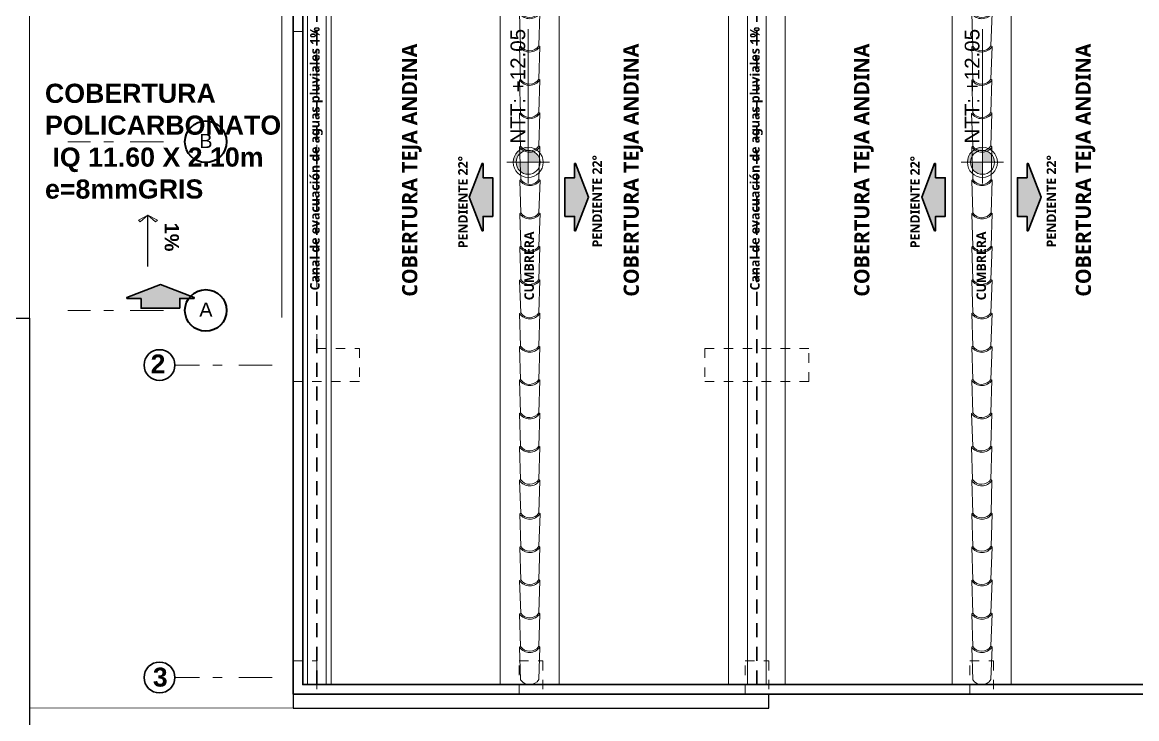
# Model space of a CAD drawing. Header units: metres. Extents: x 27 to 147, y -173 to 8.
# Drawn here: x 52.06 to 63.84, y -111.58 to -104.23 of the extents above; entities that cross this region are included whole.
import ezdxf

# ---------------------------------------------------------------- set-up
doc = ezdxf.new("R2010")
doc.units = ezdxf.units.M
for name, pattern in [('DASHED2', [0.375, 0.25, -0.125]), ('Dot & Dashed', [0.670277762413025, 0.352777767181396, -0.176388883590699, 0, -0.14111111164093]), ('HIDDEN2', [0.1875, 0.125, -0.0625])]:
    doc.linetypes.add(name, pattern=pattern)
for name, color, linetype, lineweight in [('2D Drafting - General_Pen_No__46', 7, 'Continuous', 25), ('Cotas varias El', 253, 'Continuous', 13), ('Drawing & Figure_Pen_No__1', 7, 'Continuous', 13), ('Drawing & Figure_Pen_No__7', 7, 'Continuous', 35), ('Equipamiento SR', 23, 'Continuous', 0), ('Estructura CAJON', 7, 'Continuous', 25), ('GRAFO 0 BLANCO', 7, 'Continuous', 0), ('grafo 2', 31, 'Continuous', 20), ('GRAFO 3', 22, 'Continuous', 30), ('GRAFO 4', 7, 'Continuous', 30), ('GRAFO01', 7, 'Continuous', 0), ('I.S. CANALETAS', 12, 'Continuous', 0), ('linea0016', 144, 'HIDDEN2', 9), ('Lineas Referencia', 73, 'Continuous', 13), ('TEJAS ANDINA', 253, 'Continuous', 0), ('TEXTO 100', 7, 'Continuous', 20), ('TEXTOS-SUBTITULO', 7, 'Continuous', 30)]:
    doc.layers.add(name, color=color, linetype=linetype, lineweight=lineweight)
for name, color, linetype, lineweight, true_color in [('Drawing & Figure_Pen_No__167', 7, 'Continuous', 13, 0x6a6a6a), ('Interior - Furniture _Pen_No__3', 7, 'Continuous', 18, 0xff6600), ('Mobiliario', 7, 'Continuous', 0, 0x7f7f7f)]:
    doc.layers.add(name, color=color, linetype=linetype, lineweight=lineweight, true_color=true_color)
doc.styles.add('GENERATED_STYLE_1', font='arialbd.ttf')
doc.styles.add('GENERATED_STYLE_2', font='arial.ttf')
doc.styles.add('JOS', font='arial.ttf', dxfattribs={"height": 1})
doc.styles.add('TURBO_BASS', font='swisseb.ttf')

# ---------------------------------------------------------------- blocks, each defined once
blk = doc.blocks.new('A$C295C7585')
at = {"layer": 'Mobiliario', "lineweight": 15}
for p, q in [((1.374978025502969, 3.076203088460716), (1.513853283491699, 3.40416242087349)), ((1.513853283491699, 3.40416242087349), (1.527648820229842, 3.406546360073889)), ((1.556330874160267, 2.995064099900674), (1.716417933508637, 3.313533070731637)), ((1.716417933508637, 3.313533070731637), (1.70900166888714, 3.325407371513847)), ((1.222307230775641, 2.745859816847769), (1.36118248876528, 3.073819149260316)), ((1.36118248876528, 3.073819149260316), (1.374978025502969, 3.076203088460716)), ((1.403660079433394, 2.6647208282875), (1.563747138781764, 2.983189799118463)), ((1.563747138781764, 2.983189799118463), (1.556330874160267, 2.995064099900674)), ((1.069636436049223, 2.415516545234141), (1.208511694038407, 2.743475877646915)), ((1.208511694038407, 2.743475877646915), (1.222307230776096, 2.745859816847542)), ((1.250989284706975, 2.334377556673871), (1.411076344054891, 2.652846527505289)), ((1.411076344054891, 2.652846527505289), (1.403660079433394, 2.6647208282875)), ((0.9169656413223493, 2.085173273620967), (1.055840899311079, 2.413132606033741)), ((1.055840899311079, 2.413132606033741), (1.069636436048768, 2.415516545234595)), ((1.098318489980102, 2.004034285060698), (1.258405549328472, 2.322503255891888)), ((1.258405549328472, 2.322503255891888), (1.25098928470652, 2.334377556674326)), ((0.7650785429282223, 1.751017721853714), (0.9031190902182971, 2.079350511766734)), ((0.9031190902182971, 2.079350511766734), (0.9169656413223493, 2.085173273620967)), ((0.94643139158552, 1.66987873329299), (1.10492039455994, 1.989062689736784)), ((1.10492039455994, 1.989062689736784), (1.098439325062163, 2.004274668164622)), ((0.612407748201349, 1.420674450239858), (0.7512830061905333, 1.748633782652632)), ((0.7512830061905333, 1.748633782652632), (0.7650785429282223, 1.751017721853486)), ((0.7937605968586467, 1.339535461679816), (0.953847656207472, 1.658004432511007)), ((0.953847656207472, 1.658004432511007), (0.94643139158552, 1.66987873329299)), ((0.4597369534749305, 1.090331178626684), (0.5986122114636601, 1.418290511039459)), ((0.5986122114636601, 1.418290511039459), (0.6124077482018038, 1.420674450240085)), ((0.8011768614805987, 1.327661160897833), (0.7937605968591015, 1.339535461679816)), ((0.6410898021322282, 1.009192190066642), (0.8011768614805987, 1.327661160897833)), ((0.3070661587476025, 0.7599879070137376), (0.4459414167367868, 1.087947239426285)), ((0.4459414167367868, 1.087947239426285), (0.4597369534749305, 1.090331178626911)), ((0.4884190074053549, 0.6788489184534683), (0.6485060667537255, 0.997317889284659)), ((0.6485060667537255, 0.997317889284659), (0.6410898021322282, 1.009192190066642)), ((0.1543953640207292, 0.4296446354001091), (0.2932706220099135, 0.757603967813111)), ((0.2932706220099135, 0.757603967813111), (0.3070661587480572, 0.7599879070135103)), ((0.3357482126784817, 0.3485056468398398), (0.4958352720268522, 0.6669746176712579)), ((0.4958352720268522, 0.6669746176712579), (0.4884190074053549, 0.6788489184534683)), ((0.001724569293855893, 0.09930136378693533), (0.1405998272830402, 0.4272606961997099)), ((0.1405998272830402, 0.4272606961997099), (0.1543953640207292, 0.4296446354007912)), ((0.1830774179516084, 0.01816237522666597), (0.3431644773004336, 0.3366313460578567)), ((0.3431644773004336, 0.3366313460578567), (0.3357482126784817, 0.3485056468402945))]:
    blk.add_line(p, q, dxfattribs=at)
for centre, radius, start, end in [((1.64559542193274, 3.42692813519011), 0.1336946849706216, 189.8041789864884, 301.9874291323811), ((1.64559542193274, 3.42692813519011), 0.1196946849706216, 189.8041789864884, 301.9874291323811), ((1.492924627205866, 3.096584863576936), 0.1336946849706216, 189.8041789864884, 301.9874291323811), ((1.492924627205866, 3.096584863576936), 0.1196946849706216, 189.8041789864884, 301.9874291323811), ((1.340253832479448, 2.766241591963535), 0.1336946849706216, 189.8041789864884, 301.9874291323811), ((1.340253832479448, 2.766241591963535), 0.1196946849706216, 189.8041789864884, 301.9874291323811), ((1.187583037752574, 2.435898320350134), 0.1336946849706216, 189.8041789864884, 301.9874291323811), ((1.187583037752574, 2.435898320350134), 0.1196946849706216, 189.8041789864884, 301.9874291323811), ((1.034204698330086, 2.101672659223368), 0.1329726096647947, 189.6640148896703, 302.1275932302208), ((1.034912243024337, 2.105555048736051), 0.1196946849706216, 189.8041789864884, 301.9874291323811), ((0.8830251446311195, 1.77139949696948), 0.1336946849706216, 189.8041789864884, 301.9874291323811), ((0.8830251446311195, 1.77139949696948), 0.1196946849706216, 189.8041789864884, 301.9874291323811), ((0.7303543499047009, 1.441056225356306), 0.1336946849706216, 189.8041789864884, 301.9874291323811), ((0.7303543499047009, 1.441056225356306), 0.1196946849706216, 189.8041789864884, 301.9874291323811), ((0.5776835551778277, 1.110712953743132), 0.1336946849706216, 189.8041789864884, 301.9874291323811), ((0.5776835551778277, 1.110712953743132), 0.1196946849706216, 189.8041789864884, 301.9874291323811), ((0.4250127604509544, 0.7803696821295034), 0.1336946849706216, 189.8041789864884, 301.9874291323811), ((0.4250127604509544, 0.7803696821295034), 0.1196946849706216, 189.8041789864884, 301.9874291323811), ((0.2723419657240811, 0.4500264105163296), 0.1336946849706216, 189.8041789864884, 301.9874291323811), ((0.2723419657240811, 0.4500264105163296), 0.1196946849706216, 189.8041789864884, 301.9874291323811), ((0.1196711709962983, 0.119683138902019), 0.1196946849706216, 189.8041789864884, 301.9874291323811)]:
    blk.add_arc(centre, radius, start, end, dxfattribs=at)
blk = doc.blocks.new('FLECHA')
at = {"layer": 'grafo 2', "ltscale": 0.05}
for p, q in [((674350.4068813783, 8489809.493097022, -2.952000000000225), (674350.3571751671, 8489809.392813733, -2.952000000000225)), ((674350.4259006998, 8489809.474077702, -2.952000000000225), (674350.3571751671, 8489809.392813733, -2.952000000000225)), ((674350.4259006998, 8489809.311549768, -2.952000000000225), (674350.3571751671, 8489809.392813733, -2.952000000000225)), ((674350.4068813783, 8489809.493097022, -2.952000000000225), (674350.4259006998, 8489809.474077702, -2.952000000000225)), ((674350.4068813783, 8489809.292530447, -2.952000000000225), (674350.4259006998, 8489809.311549768, -2.952000000000225))]:
    blk.add_line(p, q, dxfattribs=at)
at = {"layer": 'grafo 2', "lineweight": 25}
blk.add_line((674350.8988359317, 8489809.392813733, -2.952000000000225), (674350.3571751671, 8489809.392813733, -2.952000000000225), dxfattribs=at)
at = {"layer": 'grafo 2'}
blk.add_line((674350.3571751671, 8489809.392813733, -2.952000000000225), (674350.4068813783, 8489809.292530447, -2.952000000000225), dxfattribs=at)

msp = doc.modelspace()

# ---------------------------------------------------------------- hatches: boundary and pattern name
at = {"layer": 'Interior - Furniture _Pen_No__3', "true_color": 0x939598}
h = msp.add_hatch(color=252, dxfattribs=at)
h.dxf.hatch_style = 1
h.paths.add_polyline_path([(57.03615764686774, -105.8687802897814), (56.93375765103701, -105.8687802901569), (56.93375765048125, -105.7177402882073), (56.92393072325444, -105.7177402882461), (56.78733653898468, -106.0735802906963), (56.92393072587481, -106.4294202921424), (56.93375765310083, -106.4294202921065), (56.93375765254504, -106.2783802924249), (57.03615764837568, -106.2783802920464)])
h = msp.add_hatch(color=252, dxfattribs=at)
h.dxf.hatch_style = 1
h.paths.add_polyline_path([(57.79924196637771, -106.2783802920464), (57.90164196220834, -106.2783802924249), (57.90164196165256, -106.4294202921065), (57.91146888887857, -106.4294202921424), (58.04806307576871, -106.0735802906963), (57.91146889149894, -105.7177402882461), (57.90164196427213, -105.7177402882073), (57.90164196371637, -105.8687802901569), (57.79924196788565, -105.8687802897814)])
h = msp.add_hatch(color=252, dxfattribs=at)
h.dxf.hatch_style = 1
h.paths.add_polyline_path([(61.81814228402285, -105.8687802897814), (61.71574228819213, -105.8687802901569), (61.71574228763637, -105.7177402882073), (61.70591536040956, -105.7177402882461), (61.56932117613979, -106.0735802906963), (61.70591536302993, -106.4294202921424), (61.71574229025595, -106.4294202921065), (61.71574228970016, -106.2783802924249), (61.8181422855308, -106.2783802920464)])
h = msp.add_hatch(color=252, dxfattribs=at)
h.dxf.hatch_style = 1
h.paths.add_polyline_path([(62.58122660353283, -106.2783802920464), (62.68362659936346, -106.2783802924249), (62.68362659880768, -106.4294202921065), (62.69345352603369, -106.4294202921424), (62.83004771292383, -106.0735802906963), (62.69345352865406, -105.7177402882461), (62.68362660142725, -105.7177402882073), (62.68362660087149, -105.8687802901569), (62.58122660504077, -105.8687802897814)])
h = msp.add_hatch(color=252, dxfattribs=at)
h.dxf.hatch_style = 1
h.paths.add_polyline_path([(53.72904717596987, -107.24667287841), (53.72880269151148, -107.1442731744384), (53.87984226070103, -107.1439125598459), (53.87981879848292, -107.1340856606283), (53.5236536861637, -106.9983414479048), (53.16814082300726, -107.1357848277033), (53.16816428522236, -107.1456117269216), (53.31920385667991, -107.1452511123235), (53.31944834114131, -107.2476508162951)])
at = {"layer": 'TEXTO 100', "ltscale": 1.3}
h = msp.add_hatch(color=256, dxfattribs=at)
edge = h.paths.add_edge_path()
edge.add_line((57.41066129649357, -105.580105800188), (57.41066129449757, -105.7065561379983))
edge.add_line((57.41066129449757, -105.7065561379983), (57.53711163205816, -105.7065561379983))
edge.add_arc((57.41066129449757, -105.7065561368751), 0.1264503375606894, 359.9999994913017, 449.9999990956475)
edge = h.paths.add_edge_path()
edge.add_arc((57.41066129649357, -105.7065561371248), 0.1264503395565726, 180.0000003956542, 270)
edge.add_line((57.41066129649357, -105.833006475808), (57.41066129449757, -105.7065561379977))
edge.add_line((57.41066129449757, -105.7065561379983), (57.28421095693699, -105.7065561379983))
edge = h.paths.add_edge_path()
edge.add_line((57.25194536895265, -105.7065561379983), (57.28421095693707, -105.7065561379983))
edge.add_arc((57.41066129649357, -105.7065561388711), 0.1264503395565726, 90, 179.9999996043458, ccw=False)
edge.add_line((57.41066129649357, -105.580105800188), (57.41066129449757, -105.5478402102075))
edge.add_arc((57.41066129449757, -105.7065561368751), 0.1587159266678152, 90, 180.0000004052843)
for points in [[(57.41066129449757, -105.5478402101649, 0.4120774747802481), (57.25194959396674, -105.7053977500582), (57.28421626263639, -105.7053977500582, -0.4115329230338712), (57.41066129449757, -105.5801058001379)], [(62.21105341040459, -105.5478402101649, 0.4120774747802481), (62.05234170987376, -105.7053977500582), (62.08460837854341, -105.7053977500582, -0.4115329230338712), (62.21105341040459, -105.5801058001379)]]:
    msp.add_hatch(color=256, dxfattribs=at).paths.add_polyline_path(points)
h = msp.add_hatch(color=256, dxfattribs=at)
edge = h.paths.add_edge_path()
edge.add_line((62.21105341240059, -105.580105800188), (62.21105341040459, -105.7065561379983))
edge.add_line((62.21105341040459, -105.7065561379983), (62.33750374796517, -105.7065561379983))
edge.add_arc((62.21105341040459, -105.7065561368751), 0.1264503375606894, 359.9999994913017, 449.9999990956475)
edge = h.paths.add_edge_path()
edge.add_arc((62.21105341240059, -105.7065561371248), 0.1264503395565726, 180.0000003956542, 270)
edge.add_line((62.21105341240059, -105.833006475808), (62.21105341040459, -105.7065561379977))
edge.add_line((62.21105341040459, -105.7065561379983), (62.084603072844, -105.7065561379983))
edge = h.paths.add_edge_path()
edge.add_line((62.05233748485966, -105.7065561379983), (62.08460307284409, -105.7065561379983))
edge.add_arc((62.21105341240059, -105.7065561388711), 0.1264503395565726, 90, 179.9999996043458, ccw=False)
edge.add_line((62.21105341240059, -105.580105800188), (62.21105341040459, -105.5478402102075))
edge.add_arc((62.21105341040459, -105.7065561368751), 0.1587159266678152, 90, 180.0000004052843)

# ---------------------------------------------------------------- linework, layer by layer
at = {"layer": 'Cotas varias El'}
for p, q in [((57.11510313957012, -100.9233763689378), (57.11510313957012, -111.2234777839576)), ((57.7385653369264, -100.9233763689378), (57.7385653369264, -111.2234777839576)), ((61.89277098388902, -100.9233763689378), (61.89277098388902, -111.2234777839576)), ((62.51623318124541, -100.9233763689378), (62.51623318124541, -111.2234777839576))]:
    msp.add_line(p, q, dxfattribs=at)
at = {"layer": 'Cotas varias El', "linetype": 'Dot & Dashed'}
for p, q in [((54.70674711103811, -107.8484832966484), (53.67697682401968, -107.8484832966484)), ((54.70674841194784, -111.1484832625236), (53.67697682468111, -111.1484832625236))]:
    msp.add_line(p, q, dxfattribs=at)
at = {"layer": 'Drawing & Figure_Pen_No__167', "color": 251, "linetype": 'Dot & Dashed', "lineweight": 13, "true_color": 0x6a6a6a}
for p, q in [((53.55672157116478, -105.4895963218932), (52.54451905299843, -105.4895963218932)), ((53.55672157116478, -107.2711592722996), (52.54451905299843, -107.2711592722996))]:
    msp.add_line(p, q, dxfattribs=at)
at = {"layer": 'Drawing & Figure_Pen_No__167', "color": 251, "linetype": 'Continuous', "lineweight": 13, "true_color": 0x6a6a6a}
msp.add_line((53.55945339422778, -105.5395948912784), (53.5595032319437, -105.5395948912784), dxfattribs=at)
at = {"layer": 'Drawing & Figure_Pen_No__7', "color": 7, "linetype": 'Continuous', "lineweight": 35}
for centre, radius in [((54.00372151850132, -105.4895962900144), 0.2200000000000007), ((54.00372151850132, -107.2711591665577), 0.2199999999999966)]:
    msp.add_circle(centre, radius, dxfattribs=at)
at = {"layer": 'Equipamiento SR'}
for points in [[(55.32742397717902, -100.9234557237784), (59.52742384987107, -100.9234557237784), (59.52742384987107, -111.2234777838659), (55.32742397717902, -111.2234777838659)], [(60.12742384987109, -100.9234501526644), (64.27742568816518, -100.9234501526644), (64.27742568816518, -111.2234777838659), (60.12742384987109, -111.2234777838659)], [(60.12742384987109, -100.9234501526644), (64.27742568816518, -100.9234501526644), (64.27742568816518, -111.2234777838659), (60.12742384987109, -111.2234777838659)]]:
    msp.add_lwpolyline(points, close=True, dxfattribs=at)
at = {"layer": 'Estructura CAJON'}
for points in [[(51.98940153525712, -116.0825963921755), (51.9894042606925, -107.3536374025028), (52.13935012843183, -107.3536374500669), (52.13934740299649, -116.0825963921755)], [(54.92742548599577, -111.4734346296944), (59.95242547053468, -111.4734346296944), (59.95242547053468, -111.3234832452485), (54.92742548599577, -111.3234832452485)]]:
    msp.add_lwpolyline(points, close=True, dxfattribs=at)
at = {"layer": 'GRAFO 0 BLANCO', "color": 7}
msp.add_lwpolyline([(54.92742548599577, -107.3463798181593), (54.92742548599577, -107.3463798181593), (54.92742548599577, -111.4734346296944), (52.1393485748368, -111.4694543577823), (52.13935012843183, -106.4936374500669), (52.13935053324668, -106.4936374025029), (52.13935053321917, -103.9006629822972), (54.80547232735876, -103.9038475016964), (54.80547232735876, -107.3463798181593)], dxfattribs=at)
at = {"layer": 'GRAFO 3', "linetype": 'Continuous'}
for centre in [(53.51415275641364, -107.8484980448513), (53.51415275641364, -111.1484847193804)]:
    msp.add_circle(centre, 0.162824068273941, dxfattribs=at)
at = {"layer": 'GRAFO 4', "linetype": 'Continuous'}
for points in [[(54.92742397717905, -99.72345572369805), (83.72742807929569, -99.72345572369805), (83.72742808032808, -111.3234777838659), (54.92742397821155, -111.3234777838659)], [(55.02742397718794, -99.82345572369807), (83.62742807930454, -99.82345572369807), (83.62742808031919, -111.2234777838659), (55.02742397820259, -111.2234777838659)]]:
    msp.add_lwpolyline(points, close=True, dxfattribs=at)
at = {"layer": 'GRAFO 4', "linetype": 'Continuous', "flags": 128}
for points in [[(56.93375765048125, -105.7177402882073), (56.92393072325444, -105.7177402882461), (56.78733653898468, -106.0735802906963), (56.92393072587481, -106.4294202921424), (56.93375765310083, -106.4294202921065), (56.93375765254504, -106.2783802924249), (57.03615764837568, -106.2783802920464), (57.03615764686774, -105.8687802897814), (56.93375765103701, -105.8687802901569)], [(57.90164196427213, -105.7177402882073), (57.91146889149894, -105.7177402882461), (58.04806307576871, -106.0735802906963), (57.91146888887857, -106.4294202921424), (57.90164196165256, -106.4294202921065), (57.90164196220834, -106.2783802924249), (57.79924196637771, -106.2783802920464), (57.79924196788565, -105.8687802897814), (57.90164196371637, -105.8687802901569)], [(61.71574228763637, -105.7177402882073), (61.70591536040956, -105.7177402882461), (61.56932117613979, -106.0735802906963), (61.70591536302993, -106.4294202921424), (61.71574229025595, -106.4294202921065), (61.71574228970016, -106.2783802924249), (61.8181422855308, -106.2783802920464), (61.81814228402285, -105.8687802897814), (61.71574228819213, -105.8687802901569)], [(62.68362660142725, -105.7177402882073), (62.69345352865406, -105.7177402882461), (62.83004771292383, -106.0735802906963), (62.69345352603369, -106.4294202921424), (62.68362659880768, -106.4294202921065), (62.68362659936346, -106.2783802924249), (62.58122660353283, -106.2783802920464), (62.58122660504077, -105.8687802897814), (62.68362660087149, -105.8687802901569)], [(53.16816428522236, -107.1456117269216), (53.16814082300726, -107.1357848277033), (53.5236536861637, -106.9983414479048), (53.87981879848292, -107.1340856606283), (53.87984226070103, -107.1439125598459), (53.72880269151148, -107.1442731744384), (53.72904717596987, -107.24667287841), (53.31944834114131, -107.2476508162951), (53.31920385667991, -107.1452511123235)]]:
    msp.add_lwpolyline(points, close=True, dxfattribs=at)
at = {"layer": 'GRAFO01', "color": 251, "linetype": 'DASHED2', "lineweight": 9, "ltscale": 0.2}
for points in [[(54.92742397717905, -108.0234832865091), (54.92742397717905, -104.3234967553749), (55.17742397202539, -104.3234967553749), (55.17742415359714, -107.6734967554531), (55.62742418002279, -107.6734967553524), (55.62742399875299, -108.0234832863481)], [(59.2774238498821, -108.0234912035624), (60.37742384986018, -108.0234913199823), (60.37742419888468, -107.6734913200242), (59.27742419890706, -107.6734912036041)], [(55.17742536980393, -111.3234832451703), (54.92742548614558, -111.3234832452485), (54.92742513708947, -110.9734832452881), (55.17742502074782, -110.9734832452096)], [(57.56489696143979, -111.3234906142164), (57.31489707778144, -111.3234906142946), (57.31489672872533, -110.9734906143342), (57.56489661238368, -110.9734906142557)], [(59.95242547053465, -111.3234777460142), (59.7024255868763, -111.3234777460925), (59.70242523782019, -110.973477746132), (59.95242512147854, -110.9734777460535)], [(62.32748100890387, -111.3234807343706), (62.07748112524553, -111.3234807344489), (62.07748077618942, -110.9734807344884), (62.32748065984777, -110.97348073441)]]:
    msp.add_lwpolyline(points, close=True, dxfattribs=at)
at = {"layer": 'I.S. CANALETAS'}
for p, q in [((55.07742474437555, -100.6936680384791), (55.07741939431253, -111.2234907991158)), ((55.27742474437537, -100.6936681400964), (55.27741939431257, -111.2234909007332)), ((59.72720114574452, -100.6939189852545), (59.72720114574429, -111.2234912017533)), ((59.92720114574456, -100.6939189852545), (59.92720114574411, -111.2234912017533))]:
    msp.add_line(p, q, dxfattribs=at)
at = {"layer": 'linea0016', "linetype": 'HIDDEN2', "lineweight": 30, "ltscale": 1.2}
for p, q in [((55.17742527007465, -111.2234842911085), (55.17742527007465, -100.6658818023794)), ((59.82719952343109, -111.2235716836152), (59.82719952343109, -100.6658818023794)), ((59.82743305347765, -111.2235716834966), (59.82742768925505, -100.6658818022621))]:
    msp.add_line(p, q, dxfattribs=at)
at = {"layer": 'Mobiliario', "lineweight": 0}
msp.add_line((55.07741939431253, -111.2234907991158), (55.27741939431928, -111.2234777838659), dxfattribs=at)
at = {"layer": 'TEXTO 100', "ltscale": 1.3}
for points in [[(57.41066129449757, -105.9294894063168), (57.41066129449757, -104.2986215462317), (57.41066129449757, -105.7053977500582), (57.18656964098329, -105.7053977500582), (57.63475295200396, -105.7053977500582)], [(62.21105341040459, -105.9294894063168), (62.21105341040459, -104.2986215462317), (62.21105341040459, -105.7053977500582), (61.98696175689031, -105.7053977500582), (62.43514506791098, -105.7053977500582)]]:
    msp.add_lwpolyline(points, dxfattribs=at)
for centre, radius in [((57.41066129449757, -105.7065561379983), 0.1587159278333798), ((57.41066129449757, -105.7065561379983), 0.1264503378603642), ((62.21105341040459, -105.7065561379983), 0.1587159278333798), ((62.21105341040459, -105.7065561379983), 0.1264503378603642)]:
    msp.add_circle(centre, radius, dxfattribs=at)

# ---------------------------------------------------------------- block references
at = {"layer": 'Lineas Referencia', "xscale": -1, "rotation": 90}
msp.add_blockref('FLECHA', (8489862.785180215, 674244.0907918653, 2.952000000000225), dxfattribs=at)
at = {"layer": 'TEJAS ANDINA', "xscale": 0.9674350222721193, "yscale": 0.9674350222721193, "zscale": 0.9674350222721193, "rotation": 24.76401395280984}
for p in [(57.36971149604756, -107.7376384666572), (62.14737934036646, -107.7376384666572), (57.36946334647462, -111.2613223906903), (62.14713119079363, -111.2613223906903)]:
    msp.add_blockref('A$C295C7585', p, dxfattribs=at)

# ---------------------------------------------------------------- texts
at = {"char_height": 0.2, "width": 8.425260489275389e-15, "attachment_point": 9, "rotation": 4.4022710127077164e-07, "style": 'GENERATED_STYLE_1'}
for s, insert in [('2', (53.57624688132535, -107.9364536600594)), ('3', (53.60022536948134, -111.2475962165819))]:
    msp.add_mtext(s, dxfattribs=dict(at, insert=insert))
at = {"layer": '2D Drafting - General_Pen_No__46', "attachment_point": 7, "style": 'GENERATED_STYLE_2'}
for s, insert, char_height, rotation in [('{\\fTrebuchet MS|b1|i0|c0|p34;Canal de evacuación de aguas pluviales 1%}', (55.23982502118133, -107.0599940194397), 0.1, 90), ('{\\fTrebuchet MS|b1|i0|c0|p34;Canal de evacuación de aguas pluviales 1%}', (59.88960048471552, -107.0599937674195), 0.1, 90), ('\\A1;{\\fTrebuchet MS|b1|i0|c0|p34;PENDIENTE 22°}', (58.18918512296548, -106.6050914320569), 0.1, 90), ('\\A1;{\\fTrebuchet MS|b1|i0|c0|p34;PENDIENTE 22°}', (62.98956208035722, -106.6050914320569), 0.1, 90), ('\\A1;{\\fTrebuchet MS|b1|i0|c0|p34;PENDIENTE 22°}', (56.77082113518901, -106.6141134259781), 0.1, 90), ('\\A1;{\\fTrebuchet MS|b1|i0|c0|p34;PENDIENTE 22°}', (61.54848897950797, -106.6141134259781), 0.1, 90), ('{\\fSansSerif|b1|i0|c2|p2;1%}', (53.56738725298726, -106.344988590935), 0.15, 269.99999999999994), ('\\A1;{\\fTrebuchet MS|b1|i0|c0|p34;CUMBRERA}', (57.47209187330168, -107.1640479628298), 0.1, 90), ('\\A1;{\\fTrebuchet MS|b1|i0|c0|p34;CUMBRERA}', (62.24975971762058, -107.1640479628298), 0.1, 90)]:
    msp.add_mtext(s, dxfattribs=dict(at, insert=insert, char_height=char_height, rotation=rotation))
at = {"layer": 'Drawing & Figure_Pen_No__1', "color": 7, "linetype": 'Continuous', "lineweight": 13, "char_height": 0.15, "attachment_point": 7, "style": 'GENERATED_STYLE_1'}
for s, insert in [('\\A1;{\\pql;\\fArial|b0|i0|c0|p34;B}', (53.93515001850131, -105.5560247543001)), ('\\A1;{\\pql;\\fArial|b0|i0|c0|p34;A}', (53.93515001850131, -107.3375876308435))]:
    msp.add_mtext(s, dxfattribs=dict(at, insert=insert))
at = {"layer": 'GRAFO01', "style": 'JOS'}
for p in [(57.37888373807448, -105.5086523420053), (62.17927585398149, -105.5086523420053)]:
    msp.add_text('NTT: +12.05', height=0.1552649359622742, rotation=90.00000000812999, dxfattribs=at).set_placement(p)
at = {"layer": 'TEXTOS-SUBTITULO', "attachment_point": 1, "style": 'TURBO_BASS'}
for s, insert, char_height, rotation in [('{\\fTrebuchet MS|b1|i0|c0|p34;COBERTURA TEJA ANDINA}', (56.07843617057108, -107.1258461609595), 0.16, 90.03293630447392), ('{\\fTrebuchet MS|b1|i0|c0|p34;COBERTURA TEJA ANDINA}', (58.41972482141284, -107.1258461609595), 0.16, 90.03293630447392), ('{\\fTrebuchet MS|b1|i0|c0|p34;COBERTURA TEJA ANDINA}', (60.85610401488998, -107.1258461609595), 0.16, 90.03293630447392), ('{\\fTrebuchet MS|b1|i0|c0|p34;COBERTURA TEJA ANDINA}', (63.19739266573174, -107.1258461609595), 0.16, 90.03293630447392), ('{\\fSwis721 LtEx BT|b1|i0|c0|p34;COBERTURA \\PPOLICARBONATO\\P IQ 11.60 X 2.10m \\Pe=8mmGRIS}', (52.30401385331356, -104.8764140077731), 0.2022930946770537, 0.03293630447390878)]:
    msp.add_mtext(s, dxfattribs=dict(at, insert=insert, char_height=char_height, rotation=rotation))

doc.saveas('drawing.dxf')
